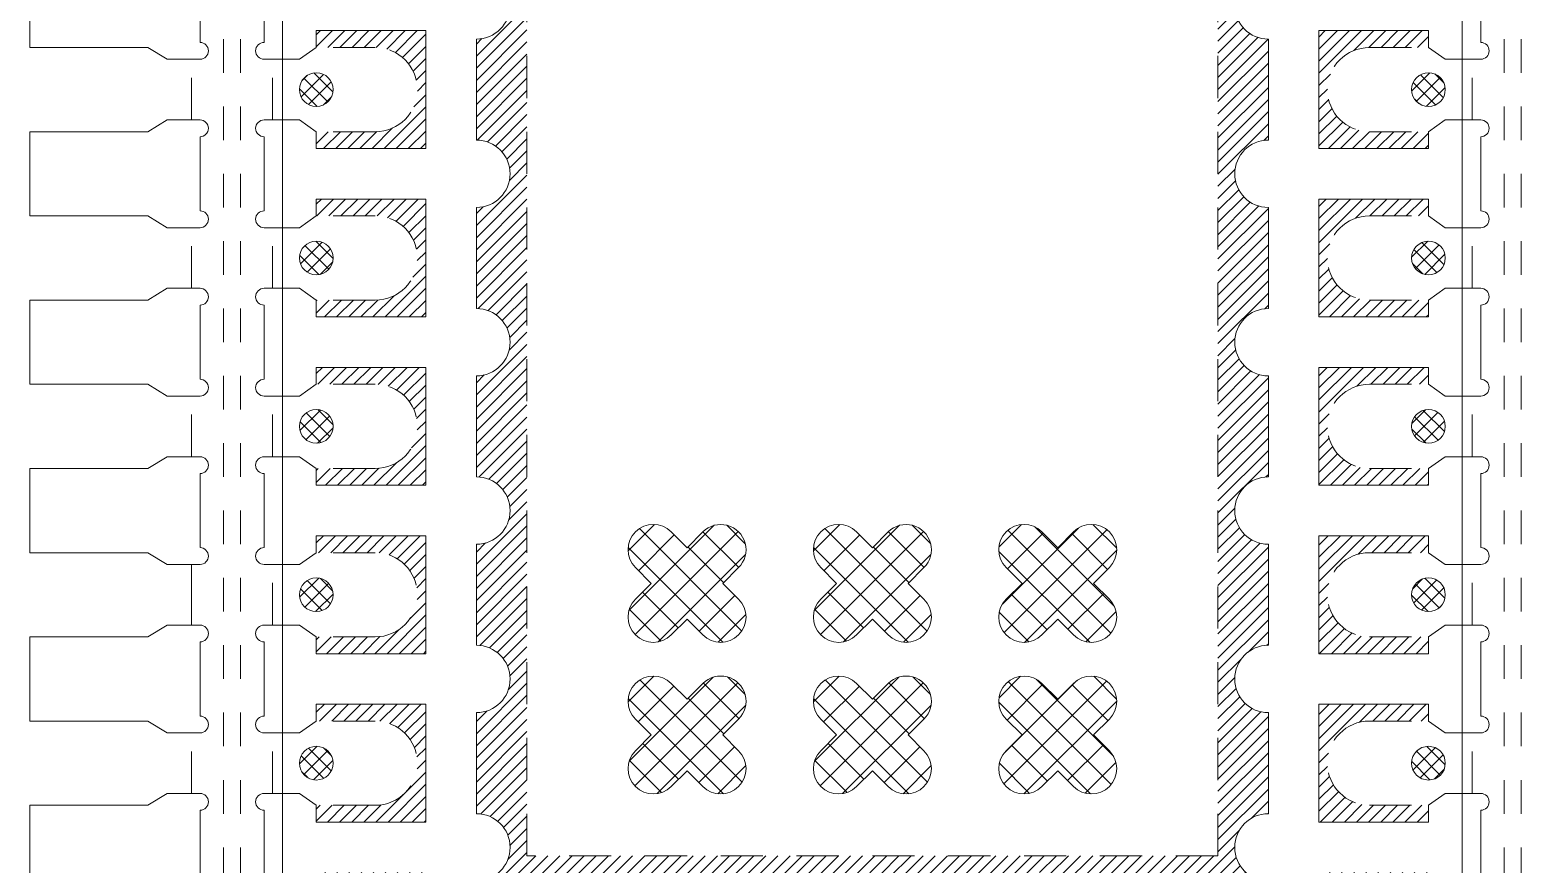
# Model space of a CAD drawing. Header units: millimetres. Extents: x 4471 to 10624, y 832 to 10725.
# Drawn here: x 4542.78 to 4547.205, y 1676.521 to 1678.999 of the extents above; entities that cross this region are included whole.
import ezdxf

# ---------------------------------------------------------------- set-up
doc = ezdxf.new("R2010")
doc.units = ezdxf.units.MM
doc.linetypes.add('HIDDEN', pattern=[0.375, 0.25, -0.125])
for name, color, linetype in [('1', 7, 'Continuous'), ('1D', 4, 'Continuous'), ('BOT', 4, 'Continuous'), ('ETCH', 4, 'Continuous'), ('HALF ETCH ON TOP SIDE', 6, 'Continuous'), ('PKG', 2, 'Continuous')]:
    doc.layers.add(name, color=color, linetype=linetype)
pattern_1 = [(45, (4224.005417, 1667.453815), (-0.0179605122, 0.0179605122), [])]
pattern_2 = [(45, (-21387.17538, -2624.44441), (-0.0449012806, 0.0449012806), []), (135, (-21387.17538, -2624.44441), (-0.0449012806, -0.0449012806), [])]
pattern_3 = [(45, (-21387.17538, -2624.89441), (-0.0449012806, 0.0449012806), []), (135, (-21387.17538, -2624.89441), (-0.0449012806, -0.0449012806), [])]

msp = doc.modelspace()

# ---------------------------------------------------------------- hatches: boundary and pattern name
at = {"layer": 'ETCH'}
h = msp.add_hatch(dxfattribs=at)
h.set_pattern_fill('ANSI31', color=256, scale=0.008, style=0)
h.set_pattern_definition([(45, (4566.653948, 1677.833242), (-0.017960512, 0.017960512), [])])
h.paths.add_polyline_path([(4543.8902, 1684.8214), (4544.0902, 1684.8214), (4544.0902, 1684.7214), (4544.3911, 1684.2464), (4544.6802, 1684.2464, 1), (4544.8802, 1684.2464), (4545.1802, 1684.2464, 1), (4545.3802, 1684.2464), (4545.6802, 1684.2464, 1), (4545.8802, 1684.2464), (4546.1694, 1684.2464), (4546.4702, 1684.7214), (4546.4702, 1684.8214), (4546.6702, 1684.8214), (4546.6702, 1684.7214), (4546.4552, 1684.382), (4546.4552, 1684.1714, 1), (4546.4552, 1683.9714), (4546.4552, 1683.6714, 1), (4546.4552, 1683.4714), (4546.4552, 1683.1714, 1), (4546.4552, 1682.9714), (4546.4552, 1682.6714, 1), (4546.4552, 1682.4714), (4546.4552, 1682.1714, 1), (4546.4552, 1681.9714), (4546.4552, 1681.6714, 1), (4546.4552, 1681.4714), (4546.4552, 1681.1714, 1), (4546.4552, 1680.9714), (4546.4552, 1680.6714, 1), (4546.4552, 1680.4714), (4546.4552, 1680.1714, 1), (4546.4552, 1679.9714), (4546.4552, 1679.6714, 1), (4546.4552, 1679.4714), (4546.4552, 1679.1714, 1), (4546.4552, 1678.9714), (4546.4552, 1678.6714, 1), (4546.4552, 1678.4714), (4546.4552, 1678.1714, 1), (4546.4552, 1677.9714), (4546.4552, 1677.6714, 1), (4546.4552, 1677.4714), (4546.4552, 1677.1714, 1), (4546.4552, 1676.9714), (4546.4552, 1676.6714, 1), (4546.4552, 1676.4714), (4546.4552, 1676.2609), (4546.6702, 1675.9214), (4546.6702, 1675.8214), (4546.4702, 1675.8214), (4546.4702, 1675.9214), (4546.1694, 1676.3964), (4545.8802, 1676.3964, 1), (4545.6802, 1676.3964), (4545.3802, 1676.3964, 1), (4545.1802, 1676.3964), (4544.8802, 1676.3964, 1), (4544.6802, 1676.3964), (4544.3911, 1676.3964), (4544.0902, 1675.9214), (4544.0902, 1675.8214), (4543.8902, 1675.8214), (4543.8902, 1675.9214), (4544.1052, 1676.2609), (4544.1052, 1676.4714, 1), (4544.1052, 1676.6714), (4544.1052, 1676.9714, 1), (4544.1052, 1677.1714), (4544.1052, 1677.4714, 1), (4544.1052, 1677.6714), (4544.1052, 1677.9714, 1), (4544.1052, 1678.1714), (4544.1052, 1678.4714, 1), (4544.1052, 1678.6714), (4544.1052, 1678.9714, 1), (4544.1052, 1679.1714), (4544.1052, 1679.4714, 1), (4544.1052, 1679.6714), (4544.1052, 1679.9714, 1), (4544.1052, 1680.1714), (4544.1052, 1680.4714, 1), (4544.1052, 1680.6714), (4544.1052, 1680.9714, 1), (4544.1052, 1681.1714), (4544.1052, 1681.4714, 1), (4544.1052, 1681.6714), (4544.1052, 1681.9714, 1), (4544.1052, 1682.1714), (4544.1052, 1682.4714, 1), (4544.1052, 1682.6714), (4544.1052, 1682.9714, 1), (4544.1052, 1683.1714), (4544.1052, 1683.4714, 1), (4544.1052, 1683.6714), (4544.1052, 1683.9714, 1), (4544.1052, 1684.1714), (4544.1052, 1684.382), (4543.8902, 1684.7214)])
h.paths.add_polyline_path([(4544.2552, 1683.7464), (4544.2552, 1676.5464), (4546.3052, 1676.5464), (4546.3052, 1684.0964), (4544.6052, 1684.0964)], flags=16)
at = {"layer": 'ETCH', "lineweight": 0}
h = msp.add_hatch(dxfattribs=at)
h.set_pattern_fill('ANSI31', color=256, scale=0.008, style=0)
h.set_pattern_definition(pattern_1)
h.paths.add_polyline_path([(4543.6302, 1683.6464), (4543.9552, 1683.6464), (4543.9552, 1683.9964), (4543.6302, 1683.9964), (4543.6302, 1683.9464), (4543.8052, 1683.9464, -1), (4543.8052, 1683.6964), (4543.6302, 1683.6964)])
h.paths.add_polyline_path([(4543.6302, 1683.1464), (4543.9552, 1683.1464), (4543.9552, 1683.4964), (4543.6302, 1683.4964), (4543.6302, 1683.4464), (4543.8052, 1683.4464, -1), (4543.8052, 1683.1964), (4543.6302, 1683.1964)])
h.paths.add_polyline_path([(4543.6302, 1681.6464), (4543.9552, 1681.6464), (4543.9552, 1681.9964), (4543.6302, 1681.9964), (4543.6302, 1681.9464), (4543.8052, 1681.9464, -1), (4543.8052, 1681.6964), (4543.6302, 1681.6964)])
h.paths.add_polyline_path([(4543.6302, 1682.6464), (4543.9552, 1682.6464), (4543.9552, 1682.9964), (4543.6302, 1682.9964), (4543.6302, 1682.9464), (4543.8052, 1682.9464, -1), (4543.8052, 1682.6964), (4543.6302, 1682.6964)])
h.paths.add_polyline_path([(4543.6302, 1681.1464), (4543.9552, 1681.1464), (4543.9552, 1681.4964), (4543.6302, 1681.4964), (4543.6302, 1681.4464), (4543.8052, 1681.4464, -1), (4543.8052, 1681.1964), (4543.6302, 1681.1964)])
h.paths.add_polyline_path([(4543.6302, 1680.6464), (4543.9552, 1680.6464), (4543.9552, 1680.9964), (4543.6302, 1680.9964), (4543.6302, 1680.9464), (4543.8052, 1680.9464, -1), (4543.8052, 1680.6964), (4543.6302, 1680.6964)])
h.paths.add_polyline_path([(4543.6302, 1679.6464), (4543.9552, 1679.6464), (4543.9552, 1679.9964), (4543.6302, 1679.9964), (4543.6302, 1679.9464), (4543.8052, 1679.9464, -1), (4543.8052, 1679.6964), (4543.6302, 1679.6964)])
h.paths.add_polyline_path([(4543.6302, 1684.4964), (4543.6302, 1684.4464), (4543.8052, 1684.4464, -1), (4543.8052, 1684.1964), (4543.6302, 1684.1964), (4543.6302, 1684.1464), (4543.9552, 1684.1464), (4543.9552, 1684.3384), (4543.8552, 1684.4964)])
h.paths.add_polyline_path([(4543.6302, 1682.1464), (4543.9552, 1682.1464), (4543.9552, 1682.4964), (4543.6302, 1682.4964), (4543.6302, 1682.4464), (4543.8052, 1682.4464, -1), (4543.8052, 1682.1964), (4543.6302, 1682.1964)])
h.paths.add_polyline_path([(4543.6302, 1678.9964), (4543.6302, 1678.9464), (4543.8052, 1678.9464, -1), (4543.8052, 1678.6964), (4543.6302, 1678.6964), (4543.6302, 1678.6464), (4543.9552, 1678.6464), (4543.9552, 1678.9964)])
h.paths.add_polyline_path([(4543.6302, 1680.1464), (4543.9552, 1680.1464), (4543.9552, 1680.4964), (4543.6302, 1680.4964), (4543.6302, 1680.4464), (4543.8052, 1680.4464, -1), (4543.8052, 1680.1964), (4543.6302, 1680.1964)])
h.paths.add_polyline_path([(4543.6302, 1679.4964), (4543.6302, 1679.4464), (4543.8052, 1679.4464, -1), (4543.8052, 1679.1964), (4543.6302, 1679.1964), (4543.6302, 1679.1464), (4543.9552, 1679.1464), (4543.9552, 1679.4964)])
h.paths.add_polyline_path([(4543.6302, 1678.1464), (4543.9552, 1678.1464), (4543.9552, 1678.4964), (4543.6302, 1678.4964), (4543.6302, 1678.4464), (4543.8052, 1678.4464, -1), (4543.8052, 1678.1964), (4543.6302, 1678.1964)])
h.paths.add_polyline_path([(4543.6302, 1677.6464), (4543.9552, 1677.6464), (4543.9552, 1677.9964), (4543.6302, 1677.9964), (4543.6302, 1677.9464), (4543.8052, 1677.9464, -1), (4543.8052, 1677.6964), (4543.6302, 1677.6964)])
h.paths.add_polyline_path([(4543.6302, 1676.6464), (4543.9552, 1676.6464), (4543.9552, 1676.9964), (4543.6302, 1676.9964), (4543.6302, 1676.9464), (4543.8052, 1676.9464, -1), (4543.8052, 1676.6964), (4543.6302, 1676.6964)])
h.paths.add_polyline_path([(4543.6302, 1677.1464), (4543.9552, 1677.1464), (4543.9552, 1677.4964), (4543.6302, 1677.4964), (4543.6302, 1677.4464), (4543.8052, 1677.4464, -1), (4543.8052, 1677.1964), (4543.6302, 1677.1964)])
h.paths.add_polyline_path([(4543.8052, 1676.4464, -1), (4543.8052, 1676.1964), (4543.6302, 1676.1964), (4543.6302, 1676.1464), (4543.8552, 1676.1464), (4543.9552, 1676.3044), (4543.9552, 1676.4964), (4543.6302, 1676.4964), (4543.6302, 1676.4464)])
h = msp.add_hatch(dxfattribs=at)
h.set_pattern_fill('ANSI31', color=256, scale=0.008, style=0)
h.set_pattern_definition(pattern_1)
h.paths.add_polyline_path([(4543.6302, 1676.9964), (4543.9552, 1676.9964), (4543.9552, 1676.6464), (4543.6302, 1676.6464), (4543.6302, 1676.6964), (4543.8052, 1676.6964, 1), (4543.8052, 1676.9464), (4543.6302, 1676.9464)])
h.paths.add_polyline_path([(4543.6302, 1677.4964), (4543.9552, 1677.4964), (4543.9552, 1677.1464), (4543.6302, 1677.1464), (4543.6302, 1677.1964), (4543.8052, 1677.1964, 1), (4543.8052, 1677.4464), (4543.6302, 1677.4464)])
h.paths.add_polyline_path([(4543.6302, 1678.9964), (4543.9552, 1678.9964), (4543.9552, 1678.6464), (4543.6302, 1678.6464), (4543.6302, 1678.6964), (4543.8052, 1678.6964, 1), (4543.8052, 1678.9464), (4543.6302, 1678.9464)])
h.paths.add_polyline_path([(4543.6302, 1677.9964), (4543.9552, 1677.9964), (4543.9552, 1677.6464), (4543.6302, 1677.6464), (4543.6302, 1677.6964), (4543.8052, 1677.6964, 1), (4543.8052, 1677.9464), (4543.6302, 1677.9464)])
h.paths.add_polyline_path([(4543.6302, 1679.4964), (4543.9552, 1679.4964), (4543.9552, 1679.1464), (4543.6302, 1679.1464), (4543.6302, 1679.1964), (4543.8052, 1679.1964, 1), (4543.8052, 1679.4464), (4543.6302, 1679.4464)])
h.paths.add_polyline_path([(4543.6302, 1679.9964), (4543.9552, 1679.9964), (4543.9552, 1679.6464), (4543.6302, 1679.6464), (4543.6302, 1679.6964), (4543.8052, 1679.6964, 1), (4543.8052, 1679.9464), (4543.6302, 1679.9464)])
h.paths.add_polyline_path([(4543.6302, 1680.9964), (4543.9552, 1680.9964), (4543.9552, 1680.6464), (4543.6302, 1680.6464), (4543.6302, 1680.6964), (4543.8052, 1680.6964, 1), (4543.8052, 1680.9464), (4543.6302, 1680.9464)])
h.paths.add_polyline_path([(4543.6302, 1676.1464), (4543.6302, 1676.1964), (4543.8052, 1676.1964, 1), (4543.8052, 1676.4464), (4543.6302, 1676.4464), (4543.6302, 1676.4964), (4543.9552, 1676.4964), (4543.9552, 1676.3044), (4543.8552, 1676.1464)])
h.paths.add_polyline_path([(4543.6302, 1678.4964), (4543.9552, 1678.4964), (4543.9552, 1678.1464), (4543.6302, 1678.1464), (4543.6302, 1678.1964), (4543.8052, 1678.1964, 1), (4543.8052, 1678.4464), (4543.6302, 1678.4464)])
h.paths.add_polyline_path([(4543.6302, 1681.6464), (4543.6302, 1681.6964), (4543.8052, 1681.6964, 1), (4543.8052, 1681.9464), (4543.6302, 1681.9464), (4543.6302, 1681.9964), (4543.9552, 1681.9964), (4543.9552, 1681.6464)])
h.paths.add_polyline_path([(4543.6302, 1680.4964), (4543.9552, 1680.4964), (4543.9552, 1680.1464), (4543.6302, 1680.1464), (4543.6302, 1680.1964), (4543.8052, 1680.1964, 1), (4543.8052, 1680.4464), (4543.6302, 1680.4464)])
h.paths.add_polyline_path([(4543.6302, 1681.1464), (4543.6302, 1681.1964), (4543.8052, 1681.1964, 1), (4543.8052, 1681.4464), (4543.6302, 1681.4464), (4543.6302, 1681.4964), (4543.9552, 1681.4964), (4543.9552, 1681.1464)])
h.paths.add_polyline_path([(4543.6302, 1682.4964), (4543.9552, 1682.4964), (4543.9552, 1682.1464), (4543.6302, 1682.1464), (4543.6302, 1682.1964), (4543.8052, 1682.1964, 1), (4543.8052, 1682.4464), (4543.6302, 1682.4464)])
h.paths.add_polyline_path([(4543.6302, 1682.9964), (4543.9552, 1682.9964), (4543.9552, 1682.6464), (4543.6302, 1682.6464), (4543.6302, 1682.6964), (4543.8052, 1682.6964, 1), (4543.8052, 1682.9464), (4543.6302, 1682.9464)])
h.paths.add_polyline_path([(4543.6302, 1683.9964), (4543.9552, 1683.9964), (4543.9552, 1683.6464), (4543.6302, 1683.6464), (4543.6302, 1683.6964), (4543.8052, 1683.6964, 1), (4543.8052, 1683.9464), (4543.6302, 1683.9464)])
h.paths.add_polyline_path([(4543.6302, 1683.4964), (4543.9552, 1683.4964), (4543.9552, 1683.1464), (4543.6302, 1683.1464), (4543.6302, 1683.1964), (4543.8052, 1683.1964, 1), (4543.8052, 1683.4464), (4543.6302, 1683.4464)])
h.paths.add_polyline_path([(4543.8052, 1684.1964, 1), (4543.8052, 1684.4464), (4543.6302, 1684.4464), (4543.6302, 1684.4964), (4543.8552, 1684.4964), (4543.9552, 1684.3384), (4543.9552, 1684.1464), (4543.6302, 1684.1464), (4543.6302, 1684.1964)])
h = msp.add_hatch(dxfattribs=at)
h.set_pattern_fill('ANSI31', color=256, scale=0.008, angle=180, style=0)
h.set_pattern_definition(pattern_1)
h.paths.add_polyline_path([(4546.9302, 1683.6464), (4546.6052, 1683.6464), (4546.6052, 1683.9964), (4546.9302, 1683.9964), (4546.9302, 1683.9464), (4546.7552, 1683.9464, 1), (4546.7552, 1683.6964), (4546.9302, 1683.6964)])
h.paths.add_polyline_path([(4546.9302, 1683.1464), (4546.6052, 1683.1464), (4546.6052, 1683.4964), (4546.9302, 1683.4964), (4546.9302, 1683.4464), (4546.7552, 1683.4464, 1), (4546.7552, 1683.1964), (4546.9302, 1683.1964)])
h.paths.add_polyline_path([(4546.9302, 1681.6464), (4546.6052, 1681.6464), (4546.6052, 1681.9964), (4546.9302, 1681.9964), (4546.9302, 1681.9464), (4546.7552, 1681.9464, 1), (4546.7552, 1681.6964), (4546.9302, 1681.6964)])
h.paths.add_polyline_path([(4546.9302, 1682.6464), (4546.6052, 1682.6464), (4546.6052, 1682.9964), (4546.9302, 1682.9964), (4546.9302, 1682.9464), (4546.7552, 1682.9464, 1), (4546.7552, 1682.6964), (4546.9302, 1682.6964)])
h.paths.add_polyline_path([(4546.9302, 1681.1464), (4546.6052, 1681.1464), (4546.6052, 1681.4964), (4546.9302, 1681.4964), (4546.9302, 1681.4464), (4546.7552, 1681.4464, 1), (4546.7552, 1681.1964), (4546.9302, 1681.1964)])
h.paths.add_polyline_path([(4546.9302, 1680.6464), (4546.6052, 1680.6464), (4546.6052, 1680.9964), (4546.9302, 1680.9964), (4546.9302, 1680.9464), (4546.7552, 1680.9464, 1), (4546.7552, 1680.6964), (4546.9302, 1680.6964)])
h.paths.add_polyline_path([(4546.9302, 1679.6464), (4546.6052, 1679.6464), (4546.6052, 1679.9964), (4546.9302, 1679.9964), (4546.9302, 1679.9464), (4546.7552, 1679.9464, 1), (4546.7552, 1679.6964), (4546.9302, 1679.6964)])
h.paths.add_polyline_path([(4546.9302, 1684.4964), (4546.9302, 1684.4464), (4546.7552, 1684.4464, 1), (4546.7552, 1684.1964), (4546.9302, 1684.1964), (4546.9302, 1684.1464), (4546.6052, 1684.1464), (4546.6052, 1684.3384), (4546.7053, 1684.4964)])
h.paths.add_polyline_path([(4546.9302, 1682.1464), (4546.6052, 1682.1464), (4546.6052, 1682.4964), (4546.9302, 1682.4964), (4546.9302, 1682.4464), (4546.7552, 1682.4464, 1), (4546.7552, 1682.1964), (4546.9302, 1682.1964)])
h.paths.add_polyline_path([(4546.9302, 1678.9964), (4546.9302, 1678.9464), (4546.7552, 1678.9464, 1), (4546.7552, 1678.6964), (4546.9302, 1678.6964), (4546.9302, 1678.6464), (4546.6052, 1678.6464), (4546.6052, 1678.9964)])
h.paths.add_polyline_path([(4546.9302, 1680.1464), (4546.6052, 1680.1464), (4546.6052, 1680.4964), (4546.9302, 1680.4964), (4546.9302, 1680.4464), (4546.7552, 1680.4464, 1), (4546.7552, 1680.1964), (4546.9302, 1680.1964)])
h.paths.add_polyline_path([(4546.9302, 1679.4964), (4546.9302, 1679.4464), (4546.7552, 1679.4464, 1), (4546.7552, 1679.1964), (4546.9302, 1679.1964), (4546.9302, 1679.1464), (4546.6052, 1679.1464), (4546.6052, 1679.4964)])
h.paths.add_polyline_path([(4546.9302, 1678.1464), (4546.6052, 1678.1464), (4546.6052, 1678.4964), (4546.9302, 1678.4964), (4546.9302, 1678.4464), (4546.7552, 1678.4464, 1), (4546.7552, 1678.1964), (4546.9302, 1678.1964)])
h.paths.add_polyline_path([(4546.9302, 1677.6464), (4546.6052, 1677.6464), (4546.6052, 1677.9964), (4546.9302, 1677.9964), (4546.9302, 1677.9464), (4546.7552, 1677.9464, 1), (4546.7552, 1677.6964), (4546.9302, 1677.6964)])
h.paths.add_polyline_path([(4546.9302, 1676.6464), (4546.6052, 1676.6464), (4546.6052, 1676.9964), (4546.9302, 1676.9964), (4546.9302, 1676.9464), (4546.7552, 1676.9464, 1), (4546.7552, 1676.6964), (4546.9302, 1676.6964)])
h.paths.add_polyline_path([(4546.9302, 1677.1464), (4546.6052, 1677.1464), (4546.6052, 1677.4964), (4546.9302, 1677.4964), (4546.9302, 1677.4464), (4546.7552, 1677.4464, 1), (4546.7552, 1677.1964), (4546.9302, 1677.1964)])
h.paths.add_polyline_path([(4546.7552, 1676.4464, 1), (4546.7552, 1676.1964), (4546.9302, 1676.1964), (4546.9302, 1676.1464), (4546.7053, 1676.1464), (4546.6052, 1676.3044), (4546.6052, 1676.4964), (4546.9302, 1676.4964), (4546.9302, 1676.4464)])
h = msp.add_hatch(dxfattribs=at)
h.set_pattern_fill('ANSI31', color=256, scale=0.008, angle=180, style=0)
h.set_pattern_definition(pattern_1)
h.paths.add_polyline_path([(4546.9302, 1676.9964), (4546.6052, 1676.9964), (4546.6052, 1676.6464), (4546.9302, 1676.6464), (4546.9302, 1676.6964), (4546.7552, 1676.6964, -1), (4546.7552, 1676.9464), (4546.9302, 1676.9464)])
h.paths.add_polyline_path([(4546.9302, 1677.4964), (4546.6052, 1677.4964), (4546.6052, 1677.1464), (4546.9302, 1677.1464), (4546.9302, 1677.1964), (4546.7552, 1677.1964, -1), (4546.7552, 1677.4464), (4546.9302, 1677.4464)])
h.paths.add_polyline_path([(4546.9302, 1678.9964), (4546.6052, 1678.9964), (4546.6052, 1678.6464), (4546.9302, 1678.6464), (4546.9302, 1678.6964), (4546.7552, 1678.6964, -1), (4546.7552, 1678.9464), (4546.9302, 1678.9464)])
h.paths.add_polyline_path([(4546.9302, 1677.9964), (4546.6052, 1677.9964), (4546.6052, 1677.6464), (4546.9302, 1677.6464), (4546.9302, 1677.6964), (4546.7552, 1677.6964, -1), (4546.7552, 1677.9464), (4546.9302, 1677.9464)])
h.paths.add_polyline_path([(4546.9302, 1679.4964), (4546.6052, 1679.4964), (4546.6052, 1679.1464), (4546.9302, 1679.1464), (4546.9302, 1679.1964), (4546.7552, 1679.1964, -1), (4546.7552, 1679.4464), (4546.9302, 1679.4464)])
h.paths.add_polyline_path([(4546.9302, 1679.9964), (4546.6052, 1679.9964), (4546.6052, 1679.6464), (4546.9302, 1679.6464), (4546.9302, 1679.6964), (4546.7552, 1679.6964, -1), (4546.7552, 1679.9464), (4546.9302, 1679.9464)])
h.paths.add_polyline_path([(4546.9302, 1680.9964), (4546.6052, 1680.9964), (4546.6052, 1680.6464), (4546.9302, 1680.6464), (4546.9302, 1680.6964), (4546.7552, 1680.6964, -1), (4546.7552, 1680.9464), (4546.9302, 1680.9464)])
h.paths.add_polyline_path([(4546.9302, 1676.1464), (4546.9302, 1676.1964), (4546.7552, 1676.1964, -1), (4546.7552, 1676.4464), (4546.9302, 1676.4464), (4546.9302, 1676.4964), (4546.6052, 1676.4964), (4546.6052, 1676.3044), (4546.7053, 1676.1464)])
h.paths.add_polyline_path([(4546.9302, 1678.4964), (4546.6052, 1678.4964), (4546.6052, 1678.1464), (4546.9302, 1678.1464), (4546.9302, 1678.1964), (4546.7552, 1678.1964, -1), (4546.7552, 1678.4464), (4546.9302, 1678.4464)])
h.paths.add_polyline_path([(4546.9302, 1681.6464), (4546.9302, 1681.6964), (4546.7552, 1681.6964, -1), (4546.7552, 1681.9464), (4546.9302, 1681.9464), (4546.9302, 1681.9964), (4546.6052, 1681.9964), (4546.6052, 1681.6464)])
h.paths.add_polyline_path([(4546.9302, 1680.4964), (4546.6052, 1680.4964), (4546.6052, 1680.1464), (4546.9302, 1680.1464), (4546.9302, 1680.1964), (4546.7552, 1680.1964, -1), (4546.7552, 1680.4464), (4546.9302, 1680.4464)])
h.paths.add_polyline_path([(4546.9302, 1681.1464), (4546.9302, 1681.1964), (4546.7552, 1681.1964, -1), (4546.7552, 1681.4464), (4546.9302, 1681.4464), (4546.9302, 1681.4964), (4546.6052, 1681.4964), (4546.6052, 1681.1464)])
h.paths.add_polyline_path([(4546.9302, 1682.4964), (4546.6052, 1682.4964), (4546.6052, 1682.1464), (4546.9302, 1682.1464), (4546.9302, 1682.1964), (4546.7552, 1682.1964, -1), (4546.7552, 1682.4464), (4546.9302, 1682.4464)])
h.paths.add_polyline_path([(4546.9302, 1682.9964), (4546.6052, 1682.9964), (4546.6052, 1682.6464), (4546.9302, 1682.6464), (4546.9302, 1682.6964), (4546.7552, 1682.6964, -1), (4546.7552, 1682.9464), (4546.9302, 1682.9464)])
h.paths.add_polyline_path([(4546.9302, 1683.9964), (4546.6052, 1683.9964), (4546.6052, 1683.6464), (4546.9302, 1683.6464), (4546.9302, 1683.6964), (4546.7552, 1683.6964, -1), (4546.7552, 1683.9464), (4546.9302, 1683.9464)])
h.paths.add_polyline_path([(4546.9302, 1683.4964), (4546.6052, 1683.4964), (4546.6052, 1683.1464), (4546.9302, 1683.1464), (4546.9302, 1683.1964), (4546.7552, 1683.1964, -1), (4546.7552, 1683.4464), (4546.9302, 1683.4464)])
h.paths.add_polyline_path([(4546.7552, 1684.1964, -1), (4546.7552, 1684.4464), (4546.9302, 1684.4464), (4546.9302, 1684.4964), (4546.7053, 1684.4964), (4546.6052, 1684.3384), (4546.6052, 1684.1464), (4546.9302, 1684.1464), (4546.9302, 1684.1964)])
at = {"layer": 'HALF ETCH ON TOP SIDE', "linetype": 'ByBlock', "lineweight": 0}
h = msp.add_hatch(dxfattribs=at)
h.set_pattern_fill('ANSI37', color=256, scale=0.01)
h.set_pattern_definition([(45, (4423.32646, 1679.864763), (-0.02245064, 0.02245064), []), (135, (4423.32646, 1679.864763), (-0.02245064, -0.02245064), [])])
h.paths.add_polyline_path([(4544.5802, 1675.9214, 1), (4544.4802, 1675.9214, 1)])
h.paths.add_polyline_path([(4546.9802, 1676.3214, 1), (4546.8802, 1676.3214, 1)])
h.paths.add_polyline_path([(4546.9802, 1676.8214, 1), (4546.8802, 1676.8214, 1)])
h.paths.add_polyline_path([(4546.9802, 1677.3214, 1), (4546.8802, 1677.3214, 1)])
h.paths.add_polyline_path([(4546.9802, 1677.8214, 1), (4546.8802, 1677.8214, 1)])
h.paths.add_polyline_path([(4546.9802, 1678.3214, 1), (4546.8802, 1678.3214, 1)])
h.paths.add_polyline_path([(4546.9802, 1678.8214, 1), (4546.8802, 1678.8214, 1)])
h.paths.add_polyline_path([(4546.9802, 1679.3214, 1), (4546.8802, 1679.3214, 1)])
h.paths.add_polyline_path([(4546.9802, 1679.8214, 1), (4546.8802, 1679.8214, 1)])
h.paths.add_polyline_path([(4546.9802, 1680.3214, 1), (4546.8802, 1680.3214, 1)])
h.paths.add_polyline_path([(4546.9802, 1680.8214, 1), (4546.8802, 1680.8214, 1)])
h.paths.add_polyline_path([(4546.9802, 1681.3214, 1), (4546.8802, 1681.3214, 1)])
h.paths.add_polyline_path([(4543.6802, 1681.3214, 1), (4543.5802, 1681.3214, 1)])
h.paths.add_polyline_path([(4543.6802, 1680.8214, 1), (4543.5802, 1680.8214, 1)])
h.paths.add_polyline_path([(4543.6802, 1680.3214, 1), (4543.5802, 1680.3214, 1)])
h.paths.add_polyline_path([(4546.9802, 1681.8214, 1), (4546.8802, 1681.8214, 1)])
h.paths.add_polyline_path([(4546.9802, 1682.3214, 1), (4546.8802, 1682.3214, 1)])
h.paths.add_polyline_path([(4546.9802, 1682.8214, 1), (4546.8802, 1682.8214, 1)])
h.paths.add_polyline_path([(4546.9802, 1683.3214, 1), (4546.8802, 1683.3214, 1)])
h.paths.add_polyline_path([(4546.9802, 1683.8214, 1), (4546.8802, 1683.8214, 1)])
h.paths.add_polyline_path([(4543.6802, 1683.3214, 1), (4543.5802, 1683.3214, 1)])
h.paths.add_polyline_path([(4543.6802, 1682.8214, 1), (4543.5802, 1682.8214, 1)])
h.paths.add_polyline_path([(4543.6802, 1682.3214, 1), (4543.5802, 1682.3214, 1)])
h.paths.add_polyline_path([(4543.6802, 1681.8214, 1), (4543.5802, 1681.8214, 1)])
h.paths.add_polyline_path([(4543.6802, 1679.8214, 1), (4543.5802, 1679.8214, 1)])
h.paths.add_polyline_path([(4543.6802, 1679.3214, 1), (4543.5802, 1679.3214, 1)])
h.paths.add_polyline_path([(4545.0802, 1675.9214, 1), (4544.9802, 1675.9214, 1)])
h.paths.add_polyline_path([(4545.5802, 1675.9214, 1), (4545.4802, 1675.9214, 1)])
h.paths.add_polyline_path([(4546.0802, 1675.9214, 1), (4545.9802, 1675.9214, 1)])
h.paths.add_polyline_path([(4546.9802, 1684.3214, 1), (4546.8802, 1684.3214, 1)])
h.paths.add_polyline_path([(4545.5802, 1684.7214, 1), (4545.4802, 1684.7214, 1)])
h.paths.add_polyline_path([(4545.0802, 1684.7214, 1), (4544.9802, 1684.7214, 1)])
h.paths.add_polyline_path([(4544.5802, 1684.7214, 1), (4544.4802, 1684.7214, 1)])
h.paths.add_polyline_path([(4546.0802, 1684.7214, 1), (4545.9802, 1684.7214, 1)])
h.paths.add_polyline_path([(4543.6802, 1683.8214, 1), (4543.5802, 1683.8214, 1)])
h.paths.add_polyline_path([(4543.6802, 1678.8214, 1), (4543.5802, 1678.8214, 1)])
h.paths.add_polyline_path([(4543.6802, 1677.8214, 1), (4543.5802, 1677.8214, 1)])
h.paths.add_polyline_path([(4543.6802, 1678.3214, 1), (4543.5802, 1678.3214, 1)])
h.paths.add_polyline_path([(4543.6802, 1676.8214, 1), (4543.5802, 1676.8214, 1)])
h.paths.add_polyline_path([(4543.6802, 1684.3214, 1), (4543.5802, 1684.3214, 1)])
h.paths.add_polyline_path([(4543.6802, 1677.3214, 1), (4543.5802, 1677.3214, 1)])
h.paths.add_polyline_path([(4543.6802, 1676.3214, 1), (4543.5802, 1676.3214, 1)])
at = {"layer": 'HALF ETCH ON TOP SIDE', "linetype": 'ByBlock', "lineweight": 0, "ltscale": 100}
h = msp.add_hatch(dxfattribs=at)
h.set_pattern_fill('ANSI37', color=256, scale=0.02)
h.set_pattern_definition([(45, (-21387.72538, -2624.89441), (-0.0449012806, 0.0449012806), []), (135, (-21387.72538, -2624.89441), (-0.0449012806, -0.0449012806), [])])
h.paths.add_polyline_path([(4544.8363, 1677.3552), (4544.8833, 1677.3082, -1), (4544.7772, 1677.2021), (4544.7302, 1677.2491), (4544.6833, 1677.2021, -1), (4544.5772, 1677.3082), (4544.6242, 1677.3552), (4544.5772, 1677.4021, -1), (4544.6833, 1677.5082), (4544.7302, 1677.4612), (4544.7772, 1677.5082, -1), (4544.8833, 1677.4021)])
h = msp.add_hatch(dxfattribs=at)
h.set_pattern_fill('ANSI37', color=256, scale=0.02)
h.set_pattern_definition(pattern_3)
h.paths.add_polyline_path([(4545.3863, 1677.3552), (4545.4333, 1677.3082, -1), (4545.3272, 1677.2021), (4545.2802, 1677.2491), (4545.2333, 1677.2021, -1), (4545.1272, 1677.3082), (4545.1742, 1677.3552), (4545.1272, 1677.4021, -1), (4545.2333, 1677.5082), (4545.2802, 1677.4612), (4545.3272, 1677.5082, -1), (4545.4333, 1677.4021)])
h = msp.add_hatch(dxfattribs=at)
h.set_pattern_fill('ANSI37', color=256, scale=0.02)
h.set_pattern_definition(pattern_3)
h.paths.add_polyline_path([(4545.9363, 1677.3552), (4545.9833, 1677.3082, -1), (4545.8772, 1677.2021), (4545.8302, 1677.2491), (4545.7833, 1677.2021, -1), (4545.6772, 1677.3082), (4545.7242, 1677.3552), (4545.6772, 1677.4021, -1), (4545.7833, 1677.5082), (4545.8302, 1677.4612), (4545.8772, 1677.5082, -1), (4545.9833, 1677.4021)])
h = msp.add_hatch(dxfattribs=at)
h.set_pattern_fill('ANSI37', color=256, scale=0.02)
h.set_pattern_definition([(45, (-21387.72538, -2624.44441), (-0.0449012806, 0.0449012806), []), (135, (-21387.72538, -2624.44441), (-0.0449012806, -0.0449012806), [])])
h.paths.add_polyline_path([(4544.8363, 1676.9052), (4544.8833, 1676.8582, -1), (4544.7772, 1676.7521), (4544.7302, 1676.7991), (4544.6833, 1676.7521, -1), (4544.5772, 1676.8582), (4544.6242, 1676.9052), (4544.5772, 1676.9521, -1), (4544.6833, 1677.0582), (4544.7302, 1677.0112), (4544.7772, 1677.0582, -1), (4544.8833, 1676.9521)])
h = msp.add_hatch(dxfattribs=at)
h.set_pattern_fill('ANSI37', color=256, scale=0.02)
h.set_pattern_definition(pattern_2)
h.paths.add_polyline_path([(4545.3863, 1676.9052), (4545.4333, 1676.8582, -1), (4545.3272, 1676.7521), (4545.2802, 1676.7991), (4545.2333, 1676.7521, -1), (4545.1272, 1676.8582), (4545.1742, 1676.9052), (4545.1272, 1676.9521, -1), (4545.2333, 1677.0582), (4545.2802, 1677.0112), (4545.3272, 1677.0582, -1), (4545.4333, 1676.9521)])
h = msp.add_hatch(dxfattribs=at)
h.set_pattern_fill('ANSI37', color=256, scale=0.02)
h.set_pattern_definition(pattern_2)
h.paths.add_polyline_path([(4545.9363, 1676.9052), (4545.9833, 1676.8582, -1), (4545.8772, 1676.7521), (4545.8302, 1676.7991), (4545.7833, 1676.7521, -1), (4545.6772, 1676.8582), (4545.7242, 1676.9052), (4545.6772, 1676.9521, -1), (4545.7833, 1677.0582), (4545.8302, 1677.0112), (4545.8772, 1677.0582, -1), (4545.9833, 1676.9521)])

# ---------------------------------------------------------------- linework, layer by layer
at = {"lineweight": 0}
for p, q in [((4543.9552, 1678.9964, 0.0291), (4543.6302, 1678.9964, 0.0291)), ((4543.6302, 1678.9964, 0.0291), (4543.6302, 1678.9464, 0.0291)), ((4543.9552, 1678.6464, 0.0291), (4543.9552, 1678.9964, 0.0291)), ((4546.6052, 1678.6464, 0.0291), (4546.6052, 1678.9964, 0.0291)), ((4546.6052, 1678.9964, 0.0291), (4546.9302, 1678.9964, 0.0291)), ((4546.9302, 1678.9964, 0.0291), (4546.9302, 1678.9464, 0.0291)), ((4543.5802, 1678.9114, 0.0291), (4543.6302, 1678.9464, 0.0291)), ((4544.1052, 1678.6714, 0.0291), (4544.1052, 1678.9714, 0.0291)), ((4546.4552, 1678.6714, 0.0291), (4546.4552, 1678.9714, 0.0291)), ((4546.9802, 1678.9114, 0.0291), (4546.9302, 1678.9464, 0.0291)), ((4543.5802, 1678.9114, 0.0291), (4543.4752, 1678.9114, 0.0291)), ((4546.9802, 1678.9114, 0.0291), (4547.0852, 1678.9114, 0.0291)), ((4543.4752, 1678.7314, 0.0291), (4543.5802, 1678.7314, 0.0291)), ((4543.6302, 1678.6964, 0.0291), (4543.5802, 1678.7314, 0.0291)), ((4546.9302, 1678.6964, 0.0291), (4546.9802, 1678.7314, 0.0291)), ((4547.0852, 1678.7314, 0.0291), (4546.9802, 1678.7314, 0.0291)), ((4543.6302, 1678.6964, 0.0291), (4543.6302, 1678.6464, 0.0291)), ((4546.9302, 1678.6964, 0.0291), (4546.9302, 1678.6464, 0.0291)), ((4543.6302, 1678.6464, 0.0291), (4543.9552, 1678.6464, 0.0291)), ((4546.9302, 1678.6464, 0.0291), (4546.6052, 1678.6464, 0.0291)), ((4543.9552, 1678.4964, 0.0291), (4543.6302, 1678.4964, 0.0291)), ((4543.6302, 1678.4964, 0.0291), (4543.6302, 1678.4464, 0.0291)), ((4543.9552, 1678.1464, 0.0291), (4543.9552, 1678.4964, 0.0291)), ((4546.6052, 1678.1464, 0.0291), (4546.6052, 1678.4964, 0.0291)), ((4546.6052, 1678.4964, 0.0291), (4546.9302, 1678.4964, 0.0291)), ((4546.9302, 1678.4964, 0.0291), (4546.9302, 1678.4464, 0.0291)), ((4544.1052, 1678.1714, 0.0291), (4544.1052, 1678.4714, 0.0291)), ((4546.4552, 1678.1714, 0.0291), (4546.4552, 1678.4714, 0.0291)), ((4543.5802, 1678.4114, 0.0291), (4543.4752, 1678.4114, 0.0291)), ((4543.5802, 1678.4114, 0.0291), (4543.6302, 1678.4464, 0.0291)), ((4546.9802, 1678.4114, 0.0291), (4546.9302, 1678.4464, 0.0291)), ((4546.9802, 1678.4114, 0.0291), (4547.0852, 1678.4114, 0.0291)), ((4543.4752, 1678.2314, 0.0291), (4543.5802, 1678.2314, 0.0291)), ((4543.6302, 1678.1964, 0.0291), (4543.5802, 1678.2314, 0.0291)), ((4546.9302, 1678.1964, 0.0291), (4546.9802, 1678.2314, 0.0291)), ((4547.0852, 1678.2314, 0.0291), (4546.9802, 1678.2314, 0.0291)), ((4543.6302, 1678.1964, 0.0291), (4543.6302, 1678.1464, 0.0291)), ((4546.9302, 1678.1964, 0.0291), (4546.9302, 1678.1464, 0.0291)), ((4543.6302, 1678.1464, 0.0291), (4543.9552, 1678.1464, 0.0291)), ((4546.9302, 1678.1464, 0.0291), (4546.6052, 1678.1464, 0.0291)), ((4543.9552, 1677.9964, 0.0291), (4543.6302, 1677.9964, 0.0291)), ((4543.6302, 1677.9964, 0.0291), (4543.6302, 1677.9464, 0.0291)), ((4543.9552, 1677.6464, 0.0291), (4543.9552, 1677.9964, 0.0291)), ((4544.1052, 1677.6714, 0.0291), (4544.1052, 1677.9714, 0.0291)), ((4546.4552, 1677.6714, 0.0291), (4546.4552, 1677.9714, 0.0291)), ((4546.6052, 1677.6464, 0.0291), (4546.6052, 1677.9964, 0.0291)), ((4546.6052, 1677.9964, 0.0291), (4546.9302, 1677.9964, 0.0291)), ((4546.9302, 1677.9964, 0.0291), (4546.9302, 1677.9464, 0.0291)), ((4543.5802, 1677.9114, 0.0291), (4543.6302, 1677.9464, 0.0291)), ((4546.9802, 1677.9114, 0.0291), (4546.9302, 1677.9464, 0.0291)), ((4543.5802, 1677.9114, 0.0291), (4543.4752, 1677.9114, 0.0291)), ((4546.9802, 1677.9114, 0.0291), (4547.0852, 1677.9114, 0.0291)), ((4543.4752, 1677.7314, 0.0291), (4543.5802, 1677.7314, 0.0291)), ((4543.6302, 1677.6964, 0.0291), (4543.5802, 1677.7314, 0.0291)), ((4543.6302, 1677.6964, 0.0291), (4543.6302, 1677.6464, 0.0291)), ((4546.9302, 1677.6964, 0.0291), (4546.9802, 1677.7314, 0.0291)), ((4546.9302, 1677.6964, 0.0291), (4546.9302, 1677.6464, 0.0291)), ((4547.0852, 1677.7314, 0.0291), (4546.9802, 1677.7314, 0.0291)), ((4543.6302, 1677.6464, 0.0291), (4543.9552, 1677.6464, 0.0291)), ((4546.9302, 1677.6464, 0.0291), (4546.6052, 1677.6464, 0.0291)), ((4543.9552, 1677.4964, 0.0291), (4543.6302, 1677.4964, 0.0291)), ((4543.6302, 1677.4964, 0.0291), (4543.6302, 1677.4464, 0.0291)), ((4543.9552, 1677.1464, 0.0291), (4543.9552, 1677.4964, 0.0291)), ((4546.6052, 1677.1464, 0.0291), (4546.6052, 1677.4964, 0.0291)), ((4546.6052, 1677.4964, 0.0291), (4546.9302, 1677.4964, 0.0291)), ((4546.9302, 1677.4964, 0.0291), (4546.9302, 1677.4464, 0.0291)), ((4543.5802, 1677.4114, 0.0291), (4543.6302, 1677.4464, 0.0291)), ((4544.1052, 1677.1714, 0.0291), (4544.1052, 1677.4714, 0.0291)), ((4546.4552, 1677.1714, 0.0291), (4546.4552, 1677.4714, 0.0291)), ((4546.9802, 1677.4114, 0.0291), (4546.9302, 1677.4464, 0.0291)), ((4543.5802, 1677.4114, 0.0291), (4543.4752, 1677.4114, 0.0291)), ((4546.9802, 1677.4114, 0.0291), (4547.0852, 1677.4114, 0.0291)), ((4543.4752, 1677.2314, 0.0291), (4543.5802, 1677.2314, 0.0291)), ((4543.6302, 1677.1964, 0.0291), (4543.5802, 1677.2314, 0.0291)), ((4546.9302, 1677.1964, 0.0291), (4546.9802, 1677.2314, 0.0291)), ((4547.0852, 1677.2314, 0.0291), (4546.9802, 1677.2314, 0.0291)), ((4543.6302, 1677.1964, 0.0291), (4543.6302, 1677.1464, 0.0291)), ((4546.9302, 1677.1964, 0.0291), (4546.9302, 1677.1464, 0.0291)), ((4543.6302, 1677.1464, 0.0291), (4543.9552, 1677.1464, 0.0291)), ((4546.9302, 1677.1464, 0.0291), (4546.6052, 1677.1464, 0.0291)), ((4543.9552, 1676.9964, 0.0291), (4543.6302, 1676.9964, 0.0291)), ((4543.6302, 1676.9964, 0.0291), (4543.6302, 1676.9464, 0.0291)), ((4543.9552, 1676.6464, 0.0291), (4543.9552, 1676.9964, 0.0291)), ((4546.6052, 1676.6464, 0.0291), (4546.6052, 1676.9964, 0.0291)), ((4546.6052, 1676.9964, 0.0291), (4546.9302, 1676.9964, 0.0291)), ((4546.9302, 1676.9964, 0.0291), (4546.9302, 1676.9464, 0.0291)), ((4543.5802, 1676.9114, 0.0291), (4543.6302, 1676.9464, 0.0291)), ((4544.1052, 1676.6714, 0.0291), (4544.1052, 1676.9714, 0.0291)), ((4546.4552, 1676.6714, 0.0291), (4546.4552, 1676.9714, 0.0291)), ((4546.9802, 1676.9114, 0.0291), (4546.9302, 1676.9464, 0.0291)), ((4543.5802, 1676.9114, 0.0291), (4543.4752, 1676.9114, 0.0291)), ((4546.9802, 1676.9114, 0.0291), (4547.0852, 1676.9114, 0.0291)), ((4543.4752, 1676.7314, 0.0291), (4543.5802, 1676.7314, 0.0291)), ((4543.6302, 1676.6964, 0.0291), (4543.5802, 1676.7314, 0.0291)), ((4546.9302, 1676.6964, 0.0291), (4546.9802, 1676.7314, 0.0291)), ((4547.0852, 1676.7314, 0.0291), (4546.9802, 1676.7314, 0.0291)), ((4543.6302, 1676.6964, 0.0291), (4543.6302, 1676.6464, 0.0291)), ((4546.9302, 1676.6964, 0.0291), (4546.9302, 1676.6464, 0.0291)), ((4543.6302, 1676.6464, 0.0291), (4543.9552, 1676.6464, 0.0291)), ((4546.9302, 1676.6464, 0.0291), (4546.6052, 1676.6464, 0.0291))]:
    msp.add_line(p, q, dxfattribs=at)
at = {"linetype": 'ByBlock', "lineweight": 0, "ltscale": 100, "elevation": 0.0291}
for points in [[(4544.8833, 1677.3082, -1), (4544.7772, 1677.2021), (4544.7302, 1677.2491), (4544.6833, 1677.2021, -1), (4544.5772, 1677.3082), (4544.6242, 1677.3552), (4544.5772, 1677.4021, -1), (4544.6833, 1677.5082), (4544.7302, 1677.4612), (4544.7772, 1677.5082, -1), (4544.8833, 1677.4021), (4544.8363, 1677.3552)], [(4545.4333, 1677.3082, -1), (4545.3272, 1677.2021), (4545.2802, 1677.2491), (4545.2333, 1677.2021, -1), (4545.1272, 1677.3082), (4545.1742, 1677.3552), (4545.1272, 1677.4021, -1), (4545.2333, 1677.5082), (4545.2802, 1677.4612), (4545.3272, 1677.5082, -1), (4545.4333, 1677.4021), (4545.3863, 1677.3552)], [(4545.9833, 1677.3082, -1), (4545.8772, 1677.2021), (4545.8302, 1677.2491), (4545.7833, 1677.2021, -1), (4545.6772, 1677.3082), (4545.7242, 1677.3552), (4545.6772, 1677.4021, -1), (4545.7833, 1677.5082), (4545.8302, 1677.4612), (4545.8772, 1677.5082, -1), (4545.9833, 1677.4021), (4545.9363, 1677.3552)], [(4544.8833, 1676.8582, -1), (4544.7772, 1676.7521), (4544.7302, 1676.7991), (4544.6833, 1676.7521, -1), (4544.5772, 1676.8582), (4544.6242, 1676.9052), (4544.5772, 1676.9521, -1), (4544.6833, 1677.0582), (4544.7302, 1677.0112), (4544.7772, 1677.0582, -1), (4544.8833, 1676.9521), (4544.8363, 1676.9052)], [(4545.4333, 1676.8582, -1), (4545.3272, 1676.7521), (4545.2802, 1676.7991), (4545.2333, 1676.7521, -1), (4545.1272, 1676.8582), (4545.1742, 1676.9052), (4545.1272, 1676.9521, -1), (4545.2333, 1677.0582), (4545.2802, 1677.0112), (4545.3272, 1677.0582, -1), (4545.4333, 1676.9521), (4545.3863, 1676.9052)], [(4545.9833, 1676.8582, -1), (4545.8772, 1676.7521), (4545.8302, 1676.7991), (4545.7833, 1676.7521, -1), (4545.6772, 1676.8582), (4545.7242, 1676.9052), (4545.6772, 1676.9521, -1), (4545.7833, 1677.0582), (4545.8302, 1677.0112), (4545.8772, 1677.0582, -1), (4545.9833, 1676.9521), (4545.9363, 1676.9052)]]:
    msp.add_lwpolyline(points, format="xyb", close=True, dxfattribs=at)
at = {"linetype": 'ByBlock', "lineweight": 0}
for centre in [(4543.6302, 1678.8214, 0.0291), (4546.9302, 1678.8214, 0.0291), (4543.6302, 1678.3214, 0.0291), (4546.9302, 1678.3214, 0.0291), (4543.6302, 1677.8214, 0.0291), (4546.9302, 1677.8214, 0.0291), (4543.6302, 1677.3214, 0.0291), (4546.9302, 1677.3214, 0.0291), (4543.6302, 1676.8214, 0.0291), (4546.9302, 1676.8214, 0.0291)]:
    msp.add_circle(centre, 0.05, dxfattribs=at)
at = {"lineweight": 0}
for centre, start, end in [((4544.1052, 1679.0714, 0.0291), 270, 90), ((4546.4552, 1679.0714, 0.0291), 90, 270), ((4544.1052, 1678.5714, 0.0291), 270, 90), ((4546.4552, 1678.5714, 0.0291), 90, 270), ((4544.1052, 1678.0714, 0.0291), 270, 90), ((4546.4552, 1678.0714, 0.0291), 90, 270), ((4544.1052, 1677.5714, 0.0291), 270, 90), ((4546.4552, 1677.5714, 0.0291), 90, 270), ((4544.1052, 1677.0714, 0.0291), 270, 90), ((4546.4552, 1677.0714, 0.0291), 90, 270), ((4544.1052, 1676.5714, 0.0291), 270, 90), ((4546.4552, 1676.5714, 0.0291), 90, 270)]:
    msp.add_arc(centre, 0.1, start, end, dxfattribs=at)
at = {"layer": '1', "color": 0, "lineweight": 9}
for p, q in [((4542.7802, 1679.1964, 0.0291), (4542.7802, 1678.9464, 0.0291)), ((4543.2852, 1678.9614, 0.0291), (4543.2852, 1679.1814, 0.0291)), ((4543.4752, 1679.1814, 0.0291), (4543.4752, 1678.9614, 0.0291)), ((4547.0852, 1679.1814, 0.0291), (4547.0852, 1678.9614, 0.0291)), ((4542.7802, 1678.9464, 0.0291), (4543.1302, 1678.9464, 0.0291)), ((4543.1302, 1678.9464, 0.0291), (4543.1873, 1678.9114, 0.0291)), ((4543.1873, 1678.9114, 0.0291), (4543.2852, 1678.9114, 0.0291)), ((4543.1873, 1678.7314, 0.0291), (4543.1302, 1678.6964, 0.0291)), ((4543.2852, 1678.7314, 0.0291), (4543.1873, 1678.7314, 0.0291)), ((4542.7802, 1678.6964, 0.0291), (4542.7802, 1678.4464, 0.0291)), ((4543.1302, 1678.6964, 0.0291), (4542.7802, 1678.6964, 0.0291)), ((4543.2852, 1678.4614, 0.0291), (4543.2852, 1678.6814, 0.0291)), ((4543.4752, 1678.6814, 0.0291), (4543.4752, 1678.4614, 0.0291)), ((4547.0852, 1678.6814, 0.0291), (4547.0852, 1678.4614, 0.0291)), ((4542.7802, 1678.4464, 0.0291), (4543.1302, 1678.4464, 0.0291)), ((4543.1302, 1678.4464, 0.0291), (4543.1873, 1678.4114, 0.0291)), ((4543.1873, 1678.4114, 0.0291), (4543.2852, 1678.4114, 0.0291)), ((4543.1873, 1678.2314, 0.0291), (4543.1302, 1678.1964, 0.0291)), ((4543.2852, 1678.2314, 0.0291), (4543.1873, 1678.2314, 0.0291)), ((4542.7802, 1678.1964, 0.0291), (4542.7802, 1677.9464, 0.0291)), ((4543.1302, 1678.1964, 0.0291), (4542.7802, 1678.1964, 0.0291)), ((4543.2852, 1677.9614, 0.0291), (4543.2852, 1678.1814, 0.0291)), ((4543.4752, 1678.1814, 0.0291), (4543.4752, 1677.9614, 0.0291)), ((4547.0852, 1678.1814, 0.0291), (4547.0852, 1677.9614, 0.0291)), ((4542.7802, 1677.9464, 0.0291), (4543.1302, 1677.9464, 0.0291)), ((4543.1302, 1677.9464, 0.0291), (4543.1873, 1677.9114, 0.0291)), ((4543.1873, 1677.9114, 0.0291), (4543.2852, 1677.9114, 0.0291)), ((4542.7802, 1677.6964, 0.0291), (4542.7802, 1677.4464, 0.0291)), ((4543.1302, 1677.6964, 0.0291), (4542.7802, 1677.6964, 0.0291)), ((4543.1873, 1677.7314, 0.0291), (4543.1302, 1677.6964, 0.0291)), ((4543.2852, 1677.7314, 0.0291), (4543.1873, 1677.7314, 0.0291)), ((4543.2852, 1677.4614, 0.0291), (4543.2852, 1677.6814, 0.0291)), ((4543.4752, 1677.6814, 0.0291), (4543.4752, 1677.4614, 0.0291)), ((4547.0852, 1677.6814, 0.0291), (4547.0852, 1677.4614, 0.0291)), ((4542.7802, 1677.4464, 0.0291), (4543.1302, 1677.4464, 0.0291)), ((4543.1302, 1677.4464, 0.0291), (4543.1873, 1677.4114, 0.0291)), ((4543.1873, 1677.4114, 0.0291), (4543.2852, 1677.4114, 0.0291)), ((4543.1873, 1677.2314, 0.0291), (4543.1302, 1677.1964, 0.0291)), ((4543.2852, 1677.2314, 0.0291), (4543.1873, 1677.2314, 0.0291)), ((4542.7802, 1677.1964, 0.0291), (4542.7802, 1676.9464, 0.0291)), ((4543.1302, 1677.1964, 0.0291), (4542.7802, 1677.1964, 0.0291)), ((4543.2852, 1676.9614, 0.0291), (4543.2852, 1677.1814, 0.0291)), ((4543.4752, 1677.1814, 0.0291), (4543.4752, 1676.9614, 0.0291)), ((4547.0852, 1677.1814, 0.0291), (4547.0852, 1676.9614, 0.0291)), ((4542.7802, 1676.9464, 0.0291), (4543.1302, 1676.9464, 0.0291)), ((4543.1302, 1676.9464, 0.0291), (4543.1873, 1676.9114, 0.0291)), ((4543.1873, 1676.9114, 0.0291), (4543.2852, 1676.9114, 0.0291)), ((4543.1873, 1676.7314, 0.0291), (4543.1302, 1676.6964, 0.0291)), ((4543.2852, 1676.7314, 0.0291), (4543.1873, 1676.7314, 0.0291)), ((4542.7802, 1676.6964, 0.0291), (4542.7802, 1676.4464, 0.0291)), ((4543.1302, 1676.6964, 0.0291), (4542.7802, 1676.6964, 0.0291)), ((4543.2852, 1676.4614, 0.0291), (4543.2852, 1676.6814, 0.0291)), ((4543.4752, 1676.6814, 0.0291), (4543.4752, 1676.4614, 0.0291)), ((4547.0852, 1676.6814, 0.0291), (4547.0852, 1676.4614, 0.0291))]:
    msp.add_line(p, q, dxfattribs=at)
for centre in [(4543.2852, 1678.9364, 0.0291), (4543.2852, 1678.7064, 0.0291), (4543.2852, 1678.4364, 0.0291), (4543.2852, 1678.2064, 0.0291), (4543.2852, 1677.9364, 0.0291), (4543.2852, 1677.7064, 0.0291), (4543.2852, 1677.4364, 0.0291), (4543.2852, 1677.2064, 0.0291), (4543.2852, 1676.9364, 0.0291), (4543.2852, 1676.7064, 0.0291)]:
    msp.add_arc(centre, 0.025, 270, 90, dxfattribs=at)
at = {"layer": '1', "lineweight": 9}
for centre, start, end in [((4543.4752, 1678.9364, 0.0291), 90, 270), ((4547.0852, 1678.9364, 0.0291), 270, 90), ((4543.4752, 1678.7064, 0.0291), 90, 270), ((4547.0852, 1678.7064, 0.0291), 270, 90), ((4543.4752, 1678.4364, 0.0291), 90, 270), ((4547.0852, 1678.4364, 0.0291), 270, 90), ((4543.4752, 1678.2064, 0.0291), 90, 270), ((4547.0852, 1678.2064, 0.0291), 270, 90), ((4543.4752, 1677.9364, 0.0291), 90, 270), ((4547.0852, 1677.9364, 0.0291), 270, 90), ((4543.4752, 1677.7064, 0.0291), 90, 270), ((4547.0852, 1677.7064, 0.0291), 270, 90), ((4543.4752, 1677.4364, 0.0291), 90, 270), ((4547.0852, 1677.4364, 0.0291), 270, 90), ((4543.4752, 1677.2064, 0.0291), 90, 270), ((4547.0852, 1677.2064, 0.0291), 270, 90), ((4543.4752, 1676.9364, 0.0291), 90, 270), ((4547.0852, 1676.9364, 0.0291), 270, 90), ((4543.4752, 1676.7064, 0.0291), 90, 270), ((4547.0852, 1676.7064, 0.0291), 270, 90)]:
    msp.add_arc(centre, 0.025, start, end, dxfattribs=at)
at = {"layer": '1D', "color": 4, "linetype": 'HIDDEN', "lineweight": 9, "ltscale": 0.2}
for p, q in [((4543.3552, 1684.7714, 0.0291), (4543.3552, 1675.8714, 0.0291)), ((4543.4052, 1684.7714, 0.0291), (4543.4052, 1675.8714, 0.0291)), ((4547.1552, 1684.7714, 0.0291), (4547.1552, 1675.8714, 0.0291)), ((4547.1552, 1684.7714, 0.0291), (4547.1552, 1675.8714, 0.0291)), ((4547.2052, 1684.7714, 0.0291), (4547.2052, 1675.8714, 0.0291)), ((4547.2052, 1684.7714, 0.0291), (4547.2052, 1675.8714, 0.0291))]:
    msp.add_line(p, q, dxfattribs=at)
at = {"layer": '1D', "color": 4, "linetype": 'HIDDEN', "lineweight": 9, "ltscale": 0.5, "elevation": 0.0291}
for points in [[(4543.2602, 1678.7314), (4543.2602, 1678.9114)], [(4543.5002, 1678.7314), (4543.5002, 1678.9114)], [(4547.0602, 1678.7314), (4547.0602, 1678.9114)], [(4543.2602, 1678.2314), (4543.2602, 1678.4114)], [(4543.5002, 1678.2314), (4543.5002, 1678.4114)], [(4547.0602, 1678.2314), (4547.0602, 1678.4114)], [(4543.2602, 1677.7314), (4543.2602, 1677.9114)], [(4543.5002, 1677.7314), (4543.5002, 1677.9114)], [(4547.0602, 1677.7314), (4547.0602, 1677.9114)], [(4543.5002, 1677.2314), (4543.5002, 1677.4114)], [(4547.0602, 1677.2314), (4547.0602, 1677.4114)], [(4543.2602, 1676.7314), (4543.2602, 1676.9114)], [(4543.5002, 1676.7314), (4543.5002, 1676.9114)], [(4547.0602, 1676.7314), (4547.0602, 1676.9114)]]:
    msp.add_lwpolyline(points, dxfattribs=at)
msp.add_lwpolyline([(4543.2602, 1677.4114), (4543.2602, 1677.2314)], close=True, dxfattribs=at)
at = {"layer": 'BOT', "color": 4, "linetype": 'HIDDEN', "lineweight": 0, "ltscale": 0.5}
for p, q in [((4543.8052, 1678.9464, 0.0291), (4543.6302, 1678.9464, 0.0291)), ((4546.7552, 1678.9464, 0.0291), (4546.9302, 1678.9464, 0.0291)), ((4543.8052, 1678.6964, 0.0291), (4543.6302, 1678.6964, 0.0291)), ((4546.7552, 1678.6964, 0.0291), (4546.9302, 1678.6964, 0.0291)), ((4543.8052, 1678.4464, 0.0291), (4543.6302, 1678.4464, 0.0291)), ((4546.7552, 1678.4464, 0.0291), (4546.9302, 1678.4464, 0.0291)), ((4543.8052, 1678.1964, 0.0291), (4543.6302, 1678.1964, 0.0291)), ((4546.7552, 1678.1964, 0.0291), (4546.9302, 1678.1964, 0.0291)), ((4543.8052, 1677.9464, 0.0291), (4543.6302, 1677.9464, 0.0291)), ((4546.7552, 1677.9464, 0.0291), (4546.9302, 1677.9464, 0.0291)), ((4543.8052, 1677.6964, 0.0291), (4543.6302, 1677.6964, 0.0291)), ((4546.7552, 1677.6964, 0.0291), (4546.9302, 1677.6964, 0.0291)), ((4543.8052, 1677.4464, 0.0291), (4543.6302, 1677.4464, 0.0291)), ((4546.7552, 1677.4464, 0.0291), (4546.9302, 1677.4464, 0.0291)), ((4543.8052, 1677.1964, 0.0291), (4543.6302, 1677.1964, 0.0291)), ((4546.7552, 1677.1964, 0.0291), (4546.9302, 1677.1964, 0.0291)), ((4543.8052, 1676.9464, 0.0291), (4543.6302, 1676.9464, 0.0291)), ((4546.7552, 1676.9464, 0.0291), (4546.9302, 1676.9464, 0.0291)), ((4543.8052, 1676.6964, 0.0291), (4543.6302, 1676.6964, 0.0291)), ((4546.7552, 1676.6964, 0.0291), (4546.9302, 1676.6964, 0.0291))]:
    msp.add_line(p, q, dxfattribs=at)
at = {"layer": 'BOT', "color": 4, "linetype": 'HIDDEN', "lineweight": 0, "ltscale": 0.5, "elevation": 0.0291}
msp.add_lwpolyline([(4544.2552, 1676.5464), (4544.2552, 1683.7464), (4544.6052, 1684.0964), (4546.3052, 1684.0964), (4546.3052, 1676.5464)], close=True, dxfattribs=at)
at = {"layer": 'BOT', "color": 4, "linetype": 'HIDDEN', "lineweight": 0, "ltscale": 0.5}
for centre, start, end in [((4543.8052, 1678.8214, 0.0291), 270, 90), ((4546.7552, 1678.8214, 0.0291), 90, 270), ((4543.8052, 1678.3214, 0.0291), 270, 90), ((4546.7552, 1678.3214, 0.0291), 90, 270), ((4543.8052, 1677.8214, 0.0291), 270, 90), ((4546.7552, 1677.8214, 0.0291), 90, 270), ((4543.8052, 1677.3214, 0.0291), 270, 90), ((4546.7552, 1677.3214, 0.0291), 90, 270), ((4543.8052, 1676.8214, 0.0291), 270, 90), ((4546.7552, 1676.8214, 0.0291), 90, 270)]:
    msp.add_arc(centre, 0.125, start, end, dxfattribs=at)
at = {"layer": 'PKG', "linetype": 'Continuous', "lineweight": 9, "elevation": 0.0291}
msp.add_lwpolyline([(4543.5302, 1675.8214), (4543.5302, 1684.8214), (4547.0302, 1684.8214), (4547.0302, 1675.8214)], close=True, dxfattribs=at)
msp.add_lwpolyline([(4543.5302, 1675.8214), (4543.5302, 1684.8214), (4547.0302, 1684.8214), (4547.0302, 1675.8214)], close=True, dxfattribs=at)

doc.saveas('drawing.dxf')
